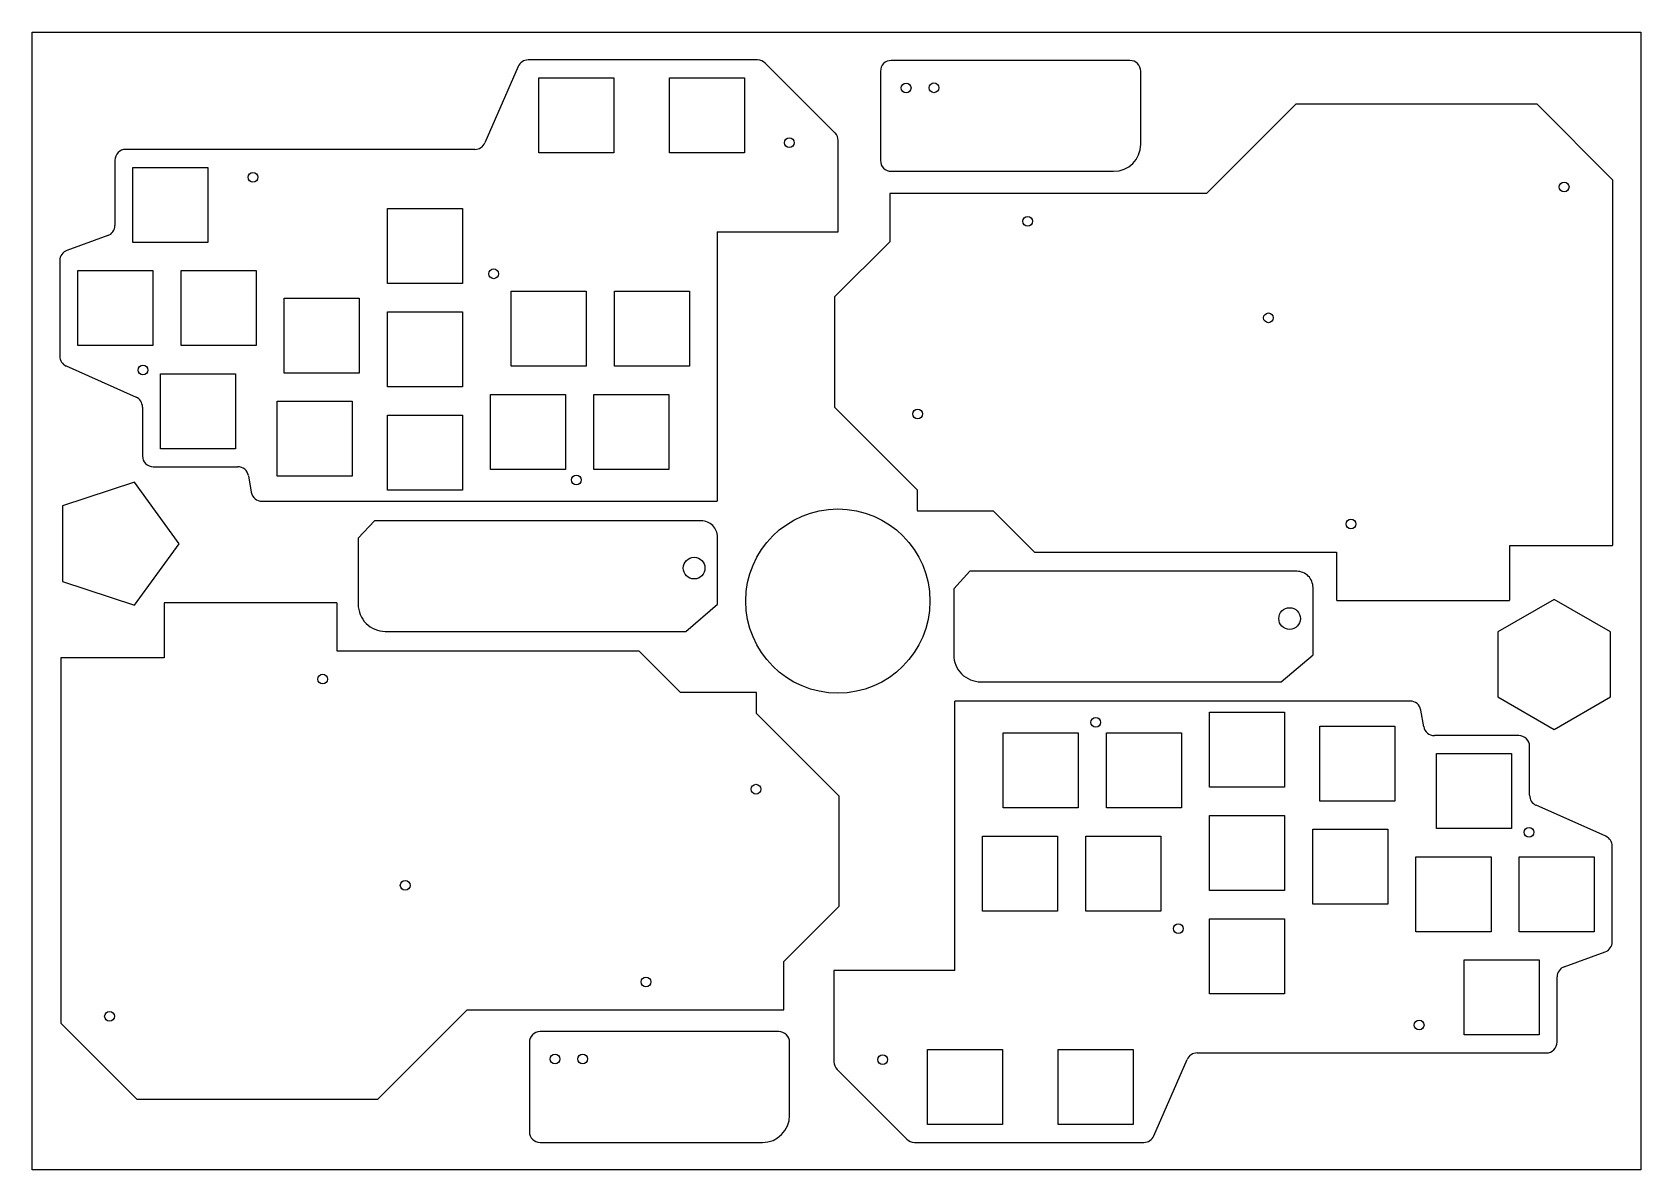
# Model space of a CAD drawing. Header units: millimetres. Extents: x 0 to 297, y 0 to 210.
import ezdxf

# ---------------------------------------------------------------- set-up
doc = ezdxf.new("R2010")
doc.units = ezdxf.units.MM
doc.layers.add('BLACK', color=7, linetype='Continuous')

msp = doc.modelspace()

# ---------------------------------------------------------------- linework, layer by layer
at = {"color": 1}
for p, q in [((156.62, 202.78), (156.62, 186.32)), ((202.67, 204.78), (158.62, 204.78)), ((204.67, 189.32), (204.67, 202.78)), ((158.62, 184.32), (199.67, 184.32)), ((126.47, 173.17), (126.47, 123.41)), ((126.47, 173.17), (148.81, 173.17)), ((170.35, 36.77), (170.35, 86.53)), ((170.35, 36.77), (148.02, 36.77)), ((137.84, 25.51), (93.79, 25.51)), ((91.79, 23.51), (91.79, 7.05)), ((139.84, 10.05), (139.84, 23.51)), ((93.79, 5.05), (134.84, 5.05))]:
    msp.add_line(p, q, dxfattribs=at)
msp.add_lwpolyline([(0, 0), (0, 210), (297, 210), (297, 0)], close=True)
for points in [[(18.92, 126.93), (5.58, 122.59), (5.58, 108.57), (18.92, 104.23), (27.16, 115.58)], [(291.39, 99.28), (281, 105.28), (270.61, 99.28), (270.61, 87.28), (281, 81.28), (291.39, 87.28)]]:
    msp.add_lwpolyline(points, close=True, dxfattribs=at)
for points in [[(60.19, 116.58), (60.19, 104.4, 0.414214), (65.19, 99.4), (120.66, 99.4), (126.53, 104.4), (126.53, 116.81, 0.414214), (123.53, 119.81), (63.19, 119.81)], [(170.14, 107.25), (170.14, 95.08, 0.414214), (175.14, 90.08), (230.6, 90.08), (236.48, 95.08), (236.48, 107.48, 0.414214), (233.48, 110.48), (173.14, 110.48)]]:
    msp.add_lwpolyline(points, format="xyb", close=True, dxfattribs=at)
for centre, radius in [((161.36, 199.7), 0.9), ((166.49, 199.73), 0.9), ((139.79, 189.59), 0.9), ((40.76, 183.22), 0.9), ((282.84, 181.44), 0.9), ((183.8, 175.09), 0.9), ((85.21, 165.4), 0.9), ((228.25, 157.27), 0.9), ((20.46, 147.64), 0.9), ((163.5, 139.52), 0.9), ((100.45, 127.34), 0.9), ((148.75, 104.99), 17), ((243.49, 119.2), 0.9), ((122.22, 111.08), 2), ((232.16, 101.75), 2), ((53.64, 90.58), 0.9), ((196.37, 82.6), 0.9), ((133.63, 70.26), 0.9), ((276.37, 62.3), 0.9), ((68.87, 52.51), 0.9), ((211.61, 44.53), 0.9), ((113.32, 34.69), 0.9), ((14.28, 28.34), 0.9), ((256.07, 26.72), 0.9), ((96.53, 20.44), 0.9), ((101.65, 20.46), 0.9), ((157.03, 20.35), 0.9)]:
    msp.add_circle(centre, radius, dxfattribs=at)
for centre, radius, start, end in [((158.62, 202.78), 2, 90, 180), ((202.67, 202.78), 2, 0, 90), ((199.67, 189.32), 5, 270, 0), ((158.62, 186.32), 2, 180, 270), ((93.79, 23.51), 2, 90, 180), ((137.84, 23.51), 2, 0, 90), ((134.84, 10.05), 5, 270, 0), ((93.79, 7.05), 2, 180, 270)]:
    msp.add_arc(centre, radius, start, end, dxfattribs=at)
at = {"layer": 'BLACK', "color": 1, "linetype": 'Continuous'}
for p, q in [((89.72, 203.67), (83.58, 189.56)), ((133.94, 204.87), (91.55, 204.87)), ((148.22, 191.42), (135.35, 204.28)), ((93.52, 187.71), (93.52, 201.56)), ((93.52, 201.56), (107.37, 201.56)), ((107.37, 201.56), (107.37, 187.71)), ((117.65, 187.71), (117.65, 201.56)), ((117.65, 201.56), (131.5, 201.56)), ((131.5, 201.56), (131.5, 187.71)), ((233.28, 196.7), (216.79, 180.22)), ((233.29, 196.71), (233.28, 196.7)), ((233.3, 196.72), (233.29, 196.71)), ((233.31, 196.72), (233.3, 196.72)), ((233.32, 196.73), (233.31, 196.73)), ((233.31, 196.73), (233.31, 196.72)), ((233.31, 196.72), (233.31, 196.72)), ((233.33, 196.73), (233.32, 196.73)), ((233.34, 196.73), (233.33, 196.73)), ((277.79, 196.72), (233.34, 196.73)), ((277.8, 196.72), (277.79, 196.72)), ((277.81, 196.71), (277.8, 196.72)), ((277.8, 196.72), (277.8, 196.72)), ((277.82, 196.71), (277.81, 196.71)), ((277.83, 196.71), (277.82, 196.71)), ((277.82, 196.71), (277.82, 196.71)), ((277.84, 196.7), (277.83, 196.71)), ((277.84, 196.69), (277.84, 196.7)), ((291.86, 182.68), (277.84, 196.69)), ((81.75, 188.36), (17.28, 188.36)), ((107.37, 187.71), (93.52, 187.71)), ((131.5, 187.71), (117.65, 187.71)), ((148.81, 173.17), (148.81, 190)), ((15.28, 186.36), (15.28, 174.32)), ((18.59, 171.2), (18.59, 185.05)), ((18.59, 185.05), (32.44, 185.05)), ((32.44, 185.05), (32.44, 171.2)), ((291.84, 115.35), (291.86, 182.68)), ((158.34, 180.19), (158.33, 180.19)), ((158.33, 180.19), (158.33, 180.18)), ((158.33, 180.18), (158.33, 180.18)), ((158.33, 180.18), (158.33, 180.15)), ((158.33, 180.15), (158.33, 171.3)), ((158.35, 180.21), (158.34, 180.21)), ((158.34, 180.21), (158.34, 180.2)), ((158.34, 180.2), (158.34, 180.19)), ((158.36, 180.22), (158.35, 180.22)), ((158.35, 180.22), (158.35, 180.21)), ((158.37, 180.23), (158.36, 180.22)), ((158.36, 180.22), (158.36, 180.22)), ((158.38, 180.23), (158.37, 180.23)), ((158.37, 180.23), (158.37, 180.23)), ((158.39, 180.24), (158.38, 180.23)), ((158.4, 180.24), (158.39, 180.24)), ((158.39, 180.24), (158.39, 180.24)), ((216.79, 180.22), (158.4, 180.24)), ((158.4, 180.24), (158.4, 180.24)), ((65.58, 163.58), (65.58, 177.43)), ((65.58, 177.43), (79.43, 177.43)), ((79.43, 177.43), (79.43, 163.58)), ((13.96, 172.44), (6.42, 169.72)), ((32.44, 171.2), (18.59, 171.2)), ((158.33, 171.3), (148.14, 161.12)), ((5.1, 167.84), (5.1, 150.2)), ((8.43, 152.15), (8.43, 166)), ((8.43, 166), (22.28, 166)), ((22.28, 166), (22.28, 152.15)), ((27.48, 152.15), (27.48, 166)), ((27.48, 166), (41.33, 166)), ((41.33, 166), (41.33, 152.15)), ((79.43, 163.58), (65.58, 163.58)), ((46.53, 147.07), (46.53, 160.92)), ((46.53, 160.92), (60.38, 160.92)), ((60.38, 160.92), (60.38, 147.07)), ((88.44, 148.34), (88.44, 162.19)), ((88.44, 162.19), (102.29, 162.19)), ((102.29, 162.19), (102.29, 148.34)), ((107.49, 148.34), (107.49, 162.19)), ((107.49, 162.19), (121.34, 162.19)), ((121.34, 162.19), (121.34, 148.34)), ((148.14, 161.12), (148.14, 140.79)), ((65.58, 144.53), (65.58, 158.38)), ((65.58, 158.38), (79.43, 158.38)), ((79.43, 158.38), (79.43, 144.53)), ((22.28, 152.15), (8.43, 152.15)), ((41.33, 152.15), (27.48, 152.15)), ((6.28, 148.38), (19.18, 142.63)), ((23.67, 133.1), (23.67, 146.95)), ((23.67, 146.95), (37.52, 146.95)), ((37.52, 146.95), (37.52, 133.1)), ((60.38, 147.07), (46.53, 147.07)), ((102.29, 148.34), (88.44, 148.34)), ((121.34, 148.34), (107.49, 148.34)), ((79.43, 144.53), (65.58, 144.53)), ((84.63, 129.29), (84.63, 143.14)), ((84.63, 143.14), (98.48, 143.14)), ((98.48, 143.14), (98.48, 129.29)), ((103.68, 129.29), (103.68, 143.14)), ((103.68, 143.14), (117.53, 143.14)), ((117.53, 143.14), (117.53, 129.29)), ((20.36, 140.8), (20.36, 131.79)), ((45.26, 128.02), (45.26, 141.87)), ((45.26, 141.87), (59.11, 141.87)), ((59.11, 141.87), (59.11, 128.02)), ((148.14, 140.79), (163.4, 125.52)), ((65.58, 125.48), (65.58, 139.33)), ((65.58, 139.33), (79.43, 139.33)), ((79.43, 139.33), (79.43, 125.48)), ((37.52, 133.1), (23.67, 133.1)), ((22.36, 129.79), (37.95, 129.79)), ((39.92, 128.13), (40.46, 125.07)), ((59.11, 128.02), (45.26, 128.02)), ((98.48, 129.29), (84.63, 129.29)), ((117.53, 129.29), (103.68, 129.29)), ((79.43, 125.48), (65.58, 125.48)), ((163.4, 125.52), (163.4, 121.73)), ((42.43, 123.41), (126.47, 123.41)), ((163.4, 121.73), (163.4, 121.73)), ((163.4, 121.73), (163.4, 121.72)), ((163.4, 121.72), (163.4, 121.72)), ((163.4, 121.72), (163.4, 121.71)), ((163.4, 121.71), (163.4, 121.7)), ((163.4, 121.7), (163.41, 121.7)), ((163.41, 121.7), (163.41, 121.69)), ((163.41, 121.69), (163.42, 121.69)), ((163.42, 121.69), (163.42, 121.68)), ((163.42, 121.68), (163.43, 121.68)), ((163.43, 121.68), (163.43, 121.68)), ((163.43, 121.68), (163.44, 121.67)), ((163.44, 121.67), (163.44, 121.67)), ((163.44, 121.67), (163.45, 121.67)), ((163.45, 121.67), (163.46, 121.67)), ((163.46, 121.67), (163.46, 121.67)), ((163.46, 121.67), (163.46, 121.67)), ((163.46, 121.67), (177.41, 121.66)), ((177.41, 121.66), (185.05, 114.02)), ((185.05, 114.02), (240.84, 114)), ((240.84, 114), (240.84, 105.2)), ((272.79, 105.2), (272.79, 115.26)), ((272.79, 115.26), (291.75, 115.26)), ((291.75, 115.26), (291.75, 115.26)), ((291.75, 115.26), (291.76, 115.26)), ((291.76, 115.26), (291.76, 115.26)), ((291.76, 115.26), (291.77, 115.26)), ((291.77, 115.26), (291.78, 115.27)), ((291.78, 115.27), (291.79, 115.27)), ((291.79, 115.27), (291.8, 115.28)), ((291.8, 115.28), (291.81, 115.29)), ((291.8, 115.28), (291.8, 115.28)), ((291.81, 115.29), (291.82, 115.29)), ((291.82, 115.3), (291.83, 115.31)), ((291.82, 115.29), (291.82, 115.3)), ((291.83, 115.32), (291.83, 115.33)), ((291.83, 115.33), (291.84, 115.33)), ((291.83, 115.31), (291.83, 115.32)), ((291.84, 115.34), (291.84, 115.35)), ((291.84, 115.35), (291.84, 115.35)), ((291.84, 115.33), (291.84, 115.34)), ((24.35, 104.61), (24.34, 104.6)), ((24.34, 104.6), (24.34, 104.59)), ((24.34, 104.59), (24.34, 104.58)), ((24.34, 104.58), (24.34, 104.58)), ((24.34, 104.58), (24.34, 94.51)), ((24.36, 104.63), (24.35, 104.62)), ((24.35, 104.62), (24.35, 104.61)), ((24.35, 104.61), (24.35, 104.61)), ((24.37, 104.64), (24.36, 104.64)), ((24.36, 104.64), (24.36, 104.63)), ((24.38, 104.65), (24.37, 104.64)), ((24.39, 104.66), (24.38, 104.65)), ((24.38, 104.65), (24.38, 104.65)), ((24.4, 104.66), (24.39, 104.66)), ((24.41, 104.67), (24.4, 104.66)), ((24.42, 104.67), (24.41, 104.67)), ((24.41, 104.67), (24.41, 104.67)), ((24.43, 104.67), (24.42, 104.67)), ((56.2, 104.66), (24.43, 104.67)), ((24.43, 104.67), (24.43, 104.67)), ((56.21, 104.66), (56.2, 104.66)), ((56.2, 104.66), (56.2, 104.66)), ((56.22, 104.66), (56.21, 104.66)), ((56.23, 104.65), (56.22, 104.66)), ((56.22, 104.66), (56.22, 104.66)), ((56.24, 104.65), (56.23, 104.65)), ((56.25, 104.65), (56.24, 104.65)), ((56.26, 104.64), (56.25, 104.65)), ((56.26, 104.63), (56.26, 104.64)), ((56.27, 104.63), (56.26, 104.63)), ((56.27, 104.62), (56.27, 104.63)), ((56.28, 104.61), (56.27, 104.62)), ((56.29, 104.6), (56.28, 104.61)), ((56.28, 104.61), (56.28, 104.61)), ((56.29, 104.59), (56.29, 104.6)), ((56.29, 104.58), (56.29, 104.59)), ((56.29, 104.57), (56.29, 104.58)), ((56.29, 95.77), (56.29, 104.57)), ((240.84, 105.2), (240.84, 105.19)), ((240.84, 105.19), (240.84, 105.19)), ((240.84, 105.19), (240.84, 105.18)), ((240.84, 105.18), (240.85, 105.17)), ((240.85, 105.17), (240.85, 105.16)), ((240.85, 105.16), (240.85, 105.15)), ((240.85, 105.15), (240.86, 105.15)), ((240.86, 105.15), (240.87, 105.14)), ((240.87, 105.14), (240.87, 105.13)), ((240.87, 105.13), (240.88, 105.13)), ((240.88, 105.13), (240.89, 105.12)), ((240.89, 105.12), (240.89, 105.12)), ((240.89, 105.12), (240.9, 105.12)), ((240.9, 105.12), (240.91, 105.12)), ((240.91, 105.12), (240.92, 105.11)), ((240.92, 105.11), (240.93, 105.11)), ((240.93, 105.11), (240.93, 105.11)), ((240.93, 105.11), (272.7, 105.1)), ((272.7, 105.1), (272.71, 105.11)), ((272.7, 105.1), (272.7, 105.1)), ((272.7, 105.1), (272.7, 105.1)), ((272.71, 105.11), (272.72, 105.11)), ((272.72, 105.11), (272.73, 105.11)), ((272.73, 105.11), (272.74, 105.12)), ((272.74, 105.12), (272.75, 105.13)), ((272.74, 105.12), (272.74, 105.12)), ((272.75, 105.13), (272.76, 105.13)), ((272.76, 105.14), (272.77, 105.15)), ((272.76, 105.13), (272.76, 105.14)), ((272.77, 105.15), (272.78, 105.16)), ((272.77, 105.15), (272.77, 105.15)), ((272.78, 105.18), (272.79, 105.19)), ((272.78, 105.17), (272.78, 105.18)), ((272.78, 105.16), (272.78, 105.17)), ((272.79, 105.19), (272.79, 105.2)), ((272.79, 105.2), (272.79, 105.2)), ((112.08, 95.76), (56.29, 95.77)), ((119.72, 88.11), (112.08, 95.76)), ((5.29, 94.42), (5.27, 27.1)), ((5.3, 94.46), (5.29, 94.45)), ((5.29, 94.45), (5.29, 94.44)), ((5.29, 94.44), (5.29, 94.43)), ((5.29, 94.43), (5.29, 94.42)), ((5.29, 94.42), (5.29, 94.42)), ((5.31, 94.47), (5.3, 94.47)), ((5.3, 94.47), (5.3, 94.46)), ((5.32, 94.49), (5.31, 94.48)), ((5.31, 94.48), (5.31, 94.47)), ((5.33, 94.5), (5.32, 94.49)), ((5.32, 94.49), (5.32, 94.49)), ((5.34, 94.5), (5.33, 94.5)), ((5.35, 94.51), (5.34, 94.5)), ((5.36, 94.51), (5.35, 94.51)), ((5.35, 94.51), (5.35, 94.51)), ((5.37, 94.52), (5.36, 94.51)), ((5.38, 94.52), (5.37, 94.52)), ((24.34, 94.51), (5.38, 94.52)), ((5.38, 94.52), (5.38, 94.52)), ((133.66, 88.11), (119.72, 88.11)), ((133.67, 88.11), (133.66, 88.11)), ((133.66, 88.11), (133.66, 88.11)), ((133.68, 88.11), (133.67, 88.11)), ((133.69, 88.1), (133.68, 88.11)), ((133.68, 88.11), (133.68, 88.11)), ((133.7, 88.1), (133.69, 88.1)), ((133.69, 88.1), (133.69, 88.1)), ((133.71, 88.09), (133.7, 88.1)), ((133.71, 88.08), (133.71, 88.09)), ((133.71, 88.09), (133.71, 88.09)), ((133.72, 88.08), (133.71, 88.08)), ((133.72, 88.07), (133.72, 88.08)), ((133.73, 88.06), (133.72, 88.07)), ((133.72, 88.07), (133.72, 88.07)), ((133.73, 88.05), (133.73, 88.06)), ((133.73, 88.04), (133.73, 88.05)), ((133.73, 88.05), (133.73, 88.05)), ((133.73, 84.26), (133.73, 88.04)), ((254.4, 86.53), (170.35, 86.53)), ((148.99, 68.99), (133.73, 84.26)), ((217.39, 70.61), (217.39, 84.46)), ((217.39, 84.46), (231.24, 84.46)), ((231.24, 84.46), (231.24, 70.61)), ((256.91, 81.8), (256.37, 84.87)), ((179.29, 66.8), (179.29, 80.65)), ((179.29, 80.65), (193.14, 80.65)), ((193.14, 80.65), (193.14, 66.8)), ((198.34, 66.8), (198.34, 80.65)), ((198.34, 80.65), (212.19, 80.65)), ((212.19, 80.65), (212.19, 66.8)), ((237.71, 68.07), (237.71, 81.92)), ((237.71, 81.92), (251.56, 81.92)), ((251.56, 81.92), (251.56, 68.07)), ((274.46, 80.15), (258.88, 80.15)), ((276.46, 69.13), (276.46, 78.15)), ((259.3, 62.99), (259.3, 76.84)), ((259.3, 76.84), (273.15, 76.84)), ((273.15, 76.84), (273.15, 62.99)), ((148.99, 48.65), (148.99, 68.99)), ((231.24, 70.61), (217.39, 70.61)), ((193.14, 66.8), (179.29, 66.8)), ((212.19, 66.8), (198.34, 66.8)), ((217.39, 51.56), (217.39, 65.41)), ((217.39, 65.41), (231.24, 65.41)), ((231.24, 65.41), (231.24, 51.56)), ((251.56, 68.07), (237.71, 68.07)), ((290.54, 61.56), (277.65, 67.31)), ((236.44, 49.02), (236.44, 62.87)), ((236.44, 62.87), (250.29, 62.87)), ((250.29, 62.87), (250.29, 49.02)), ((273.15, 62.99), (259.3, 62.99)), ((175.48, 47.75), (175.48, 61.6)), ((175.48, 61.6), (189.33, 61.6)), ((189.33, 61.6), (189.33, 47.75)), ((194.53, 47.75), (194.53, 61.6)), ((194.53, 61.6), (208.38, 61.6)), ((208.38, 61.6), (208.38, 47.75)), ((291.73, 42.1), (291.73, 59.74)), ((255.49, 43.94), (255.49, 57.79)), ((255.49, 57.79), (269.34, 57.79)), ((269.34, 57.79), (269.34, 43.94)), ((274.54, 43.94), (274.54, 57.79)), ((274.54, 57.79), (288.39, 57.79)), ((288.39, 57.79), (288.39, 43.94)), ((231.24, 51.56), (217.39, 51.56)), ((138.8, 38.47), (148.99, 48.65)), ((189.33, 47.75), (175.48, 47.75)), ((208.38, 47.75), (194.53, 47.75)), ((250.29, 49.02), (236.44, 49.02)), ((217.39, 32.51), (217.39, 46.36)), ((217.39, 46.36), (231.24, 46.36)), ((231.24, 46.36), (231.24, 32.51)), ((269.34, 43.94), (255.49, 43.94)), ((288.39, 43.94), (274.54, 43.94)), ((264.38, 24.89), (264.38, 38.74)), ((264.38, 38.74), (278.23, 38.74)), ((278.23, 38.74), (278.23, 24.89)), ((282.86, 37.5), (290.41, 40.22)), ((138.8, 29.63), (138.8, 38.47)), ((148.02, 36.77), (148.02, 19.94)), ((281.54, 23.58), (281.54, 35.61)), ((231.24, 32.51), (217.39, 32.51)), ((5.27, 27.1), (19.28, 13.08)), ((63.84, 13.07), (80.33, 29.55)), ((80.33, 29.55), (138.73, 29.54)), ((138.73, 29.54), (138.73, 29.54)), ((138.73, 29.54), (138.74, 29.54)), ((138.74, 29.54), (138.74, 29.54)), ((138.74, 29.54), (138.75, 29.54)), ((138.75, 29.54), (138.76, 29.55)), ((138.75, 29.54), (138.75, 29.54)), ((138.76, 29.55), (138.76, 29.55)), ((138.76, 29.55), (138.77, 29.55)), ((138.77, 29.55), (138.78, 29.56)), ((138.78, 29.57), (138.79, 29.58)), ((138.78, 29.56), (138.78, 29.57)), ((138.78, 29.56), (138.78, 29.56)), ((138.79, 29.59), (138.8, 29.6)), ((138.79, 29.58), (138.79, 29.59)), ((138.79, 29.59), (138.79, 29.59)), ((138.79, 29.58), (138.79, 29.58)), ((138.8, 29.6), (138.8, 29.63)), ((278.23, 24.89), (264.38, 24.89)), ((165.32, 8.38), (165.32, 22.23)), ((165.32, 22.23), (179.17, 22.23)), ((179.17, 22.23), (179.17, 8.38)), ((189.45, 8.38), (189.45, 22.23)), ((189.45, 22.23), (203.3, 22.23)), ((203.3, 22.23), (203.3, 8.38)), ((215.08, 21.58), (279.54, 21.58)), ((148.6, 18.52), (161.47, 5.66)), ((207.11, 6.27), (213.24, 20.38)), ((19.28, 13.08), (19.29, 13.08)), ((19.29, 13.08), (19.3, 13.07)), ((19.3, 13.07), (19.31, 13.06)), ((19.31, 13.06), (19.31, 13.06)), ((19.31, 13.06), (19.31, 13.06)), ((19.31, 13.06), (19.32, 13.06)), ((19.32, 13.06), (19.33, 13.06)), ((19.33, 13.06), (19.34, 13.06)), ((19.34, 13.06), (63.78, 13.05)), ((63.78, 13.05), (63.79, 13.05)), ((63.79, 13.05), (63.8, 13.05)), ((63.8, 13.05), (63.81, 13.05)), ((63.81, 13.05), (63.82, 13.05)), ((63.82, 13.05), (63.83, 13.06)), ((63.82, 13.05), (63.82, 13.05)), ((63.83, 13.06), (63.84, 13.06)), ((63.84, 13.06), (63.84, 13.07)), ((179.17, 8.38), (165.32, 8.38)), ((203.3, 8.38), (189.45, 8.38)), ((162.89, 5.07), (205.27, 5.07))]:
    msp.add_line(p, q, dxfattribs=at)
for centre, start, end in [((91.55, 202.87), 90, 156.4836), ((133.94, 202.87), 45.0062, 90), ((146.81, 190), 0, 45.0062), ((17.28, 186.36), 90, 180), ((81.75, 190.36), 270, 336.4836), ((13.28, 174.32), 289.8533, 360), ((7.1, 167.84), 109.8533, 180), ((7.1, 150.2), 180, 245.9835), ((18.36, 140.8), 0, 65.9835), ((22.36, 131.79), 180, 270), ((37.95, 127.79), 9.985, 90), ((42.43, 125.41), 189.985, 270), ((254.4, 84.53), 9.985, 90), ((258.88, 82.15), 189.985, 270), ((274.46, 78.15), 0, 90), ((278.46, 69.13), 180, 245.9835), ((289.73, 59.74), 0, 65.9835), ((289.73, 42.1), 289.8533, 0), ((283.54, 35.61), 109.8533, 180), ((215.08, 19.58), 90, 156.4836), ((279.54, 23.58), 270, 360), ((150.02, 19.94), 180, 225.0062), ((205.27, 7.07), 270, 336.4836), ((162.89, 7.07), 225.0062, 270)]:
    msp.add_arc(centre, 2, start, end, dxfattribs=at)

doc.saveas('drawing.dxf')
